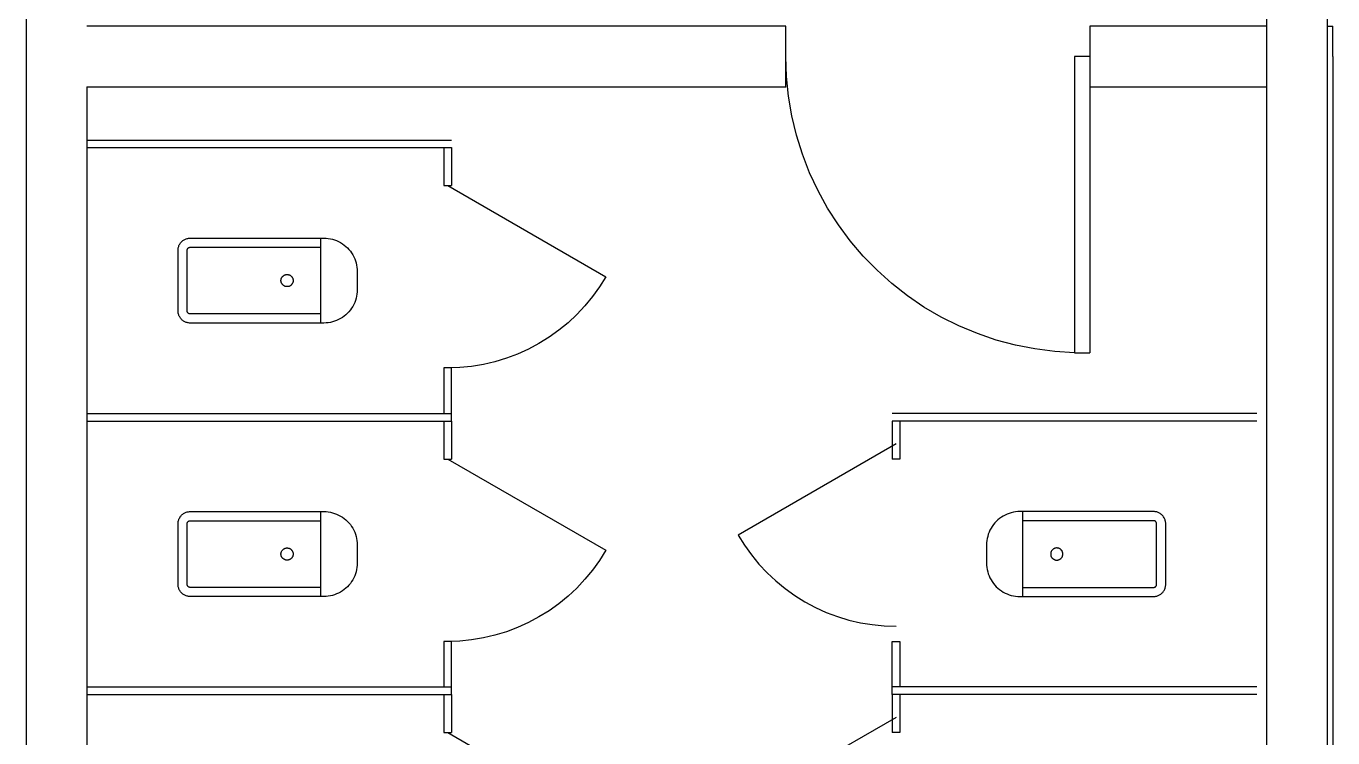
# Model space of a CAD drawing. Extents: x -81148 to 10972, y -53931 to 52487.
# Drawn here: x -28008 to -23708, y 12071 to 14414 of the extents above; entities that cross this region are included whole.
import ezdxf

# ---------------------------------------------------------------- set-up
doc = ezdxf.new("R2010")
doc.units = 0
doc.layers.get('0').update_dxf_attribs({"linetype": 'CONTINUOUS'})

msp = doc.modelspace()

# ---------------------------------------------------------------- linework, layer by layer
for p, q in [((-23925.4, 10448.6), (-23925.4, 18613.6)), ((-23725.4, 10448.6), (-23725.4, 18613.6)), ((-28007.9, 14513.6), (-28007.9, 14313.6)), ((-25507.9, 14413.6), (-27807.9, 14413.6)), ((-25507.9, 14213.6), (-25507.9, 14413.6)), ((-23925.4, 14413.6), (-24507.9, 14413.6)), ((-24507.9, 14413.6), (-24507.9, 14213.6)), ((-23725.4, 14413.6), (-23707.9, 14413.6)), ((-23707.9, 14313.6), (-23707.9, 14413.6)), ((-28007.9, 14313.6), (-28007.9, 10431.1)), ((-25505.7, 14248.1), (-25507.9, 14313.6)), ((-24507.9, 14313.6), (-24557.9, 14313.6)), ((-24557.9, 14313.6), (-24557.9, 13338.6)), ((-24507.9, 14313.6), (-24507.9, 13338.6)), ((-23707.9, 14313.6), (-23707.9, 10448.6)), ((-25499.1, 14182.9), (-25505.7, 14248.1)), ((-27807.9, 14213.6), (-25507.9, 14213.6)), ((-27807.9, 14213.6), (-27807.9, 14038.6)), ((-24507.9, 14213.6), (-23925.4, 14213.6)), ((-25488.2, 14118.4), (-25499.1, 14182.9)), ((-25472.9, 14054.7), (-25488.2, 14118.4)), ((-27807.9, 14038.6), (-26632.9, 14038.6)), ((-27807.9, 14038.6), (-27807.9, 14013.6)), ((-26632.9, 14038.6), (-26607.9, 14038.6)), ((-25453.4, 13992.2), (-25472.9, 14054.7)), ((-27807.9, 14013.6), (-26632.9, 14013.6)), ((-27807.9, 14013.6), (-27807.9, 13138.6)), ((-26632.9, 14013.6), (-26632.9, 13888.6)), ((-26632.9, 14013.6), (-26607.9, 14013.6)), ((-26607.9, 14013.6), (-26607.9, 13888.6)), ((-25429.8, 13931.1), (-25453.4, 13992.2)), ((-25402.1, 13871.8), (-25429.8, 13931.1)), ((-26632.9, 13888.6), (-26607.9, 13888.6)), ((-26620.4, 13888.6), (-26100.8, 13588.6)), ((-25370.5, 13814.4), (-25402.1, 13871.8)), ((-25335.1, 13759.3), (-25370.5, 13814.4)), ((-25296, 13706.7), (-25335.1, 13759.3)), ((-27507.9, 13675.8), (-27507.8, 13678.5)), ((-27507.9, 13476.3), (-27507.9, 13675.8)), ((-27507.8, 13678.5), (-27507.6, 13681.1)), ((-27507.6, 13681.1), (-27507.1, 13683.6)), ((-27507.1, 13683.6), (-27506.6, 13686.2)), ((-27506.6, 13686.2), (-27505.8, 13688.7)), ((-27505.8, 13688.7), (-27504.9, 13691.1)), ((-27504.9, 13691.1), (-27503.8, 13693.5)), ((-27503.8, 13693.5), (-27502.6, 13695.8)), ((-27502.6, 13695.8), (-27501.2, 13698.1)), ((-27501.2, 13698.1), (-27499.6, 13700.2)), ((-27499.6, 13700.2), (-27498, 13702.2)), ((-27498, 13702.2), (-27496.2, 13704.1)), ((-27496.2, 13704.1), (-27494.3, 13705.9)), ((-27494.3, 13705.9), (-27492.3, 13707.6)), ((-27492.3, 13707.6), (-27490.1, 13709.1)), ((-27490.1, 13709.1), (-27487.9, 13710.5)), ((-27487.9, 13710.5), (-27485.6, 13711.7)), ((-27485.6, 13711.7), (-27483.2, 13712.8)), ((-27483.2, 13712.8), (-27480.8, 13713.7)), ((-27480.8, 13713.7), (-27478.3, 13714.5)), ((-27478.3, 13714.5), (-27475.7, 13715.1)), ((-27477.9, 13676.5), (-27477.8, 13677.1)), ((-27477.9, 13675.8), (-27477.9, 13676.5)), ((-27477.9, 13476.3), (-27477.9, 13675.8)), ((-27477.8, 13677.1), (-27477.7, 13677.8)), ((-27477.7, 13677.8), (-27477.6, 13678.4)), ((-27477.6, 13678.4), (-27477.4, 13679.1)), ((-27477.4, 13679.1), (-27477.2, 13679.7)), ((-27477.2, 13679.7), (-27476.9, 13680.3)), ((-27476.9, 13680.3), (-27476.6, 13680.8)), ((-27476.6, 13680.8), (-27476.2, 13681.4)), ((-27476.2, 13681.4), (-27475.8, 13681.9)), ((-27475.8, 13681.9), (-27475.4, 13682.4)), ((-27475.7, 13715.1), (-27473.1, 13715.5)), ((-27475.4, 13682.4), (-27475, 13682.9)), ((-27475, 13682.9), (-27474.5, 13683.4)), ((-27474.5, 13683.4), (-27474, 13683.8)), ((-27474, 13683.8), (-27473.5, 13684.2)), ((-27473.5, 13684.2), (-27472.9, 13684.5)), ((-27473.1, 13715.5), (-27470.5, 13715.8)), ((-27472.9, 13684.5), (-27472.3, 13684.8)), ((-27472.3, 13684.8), (-27471.7, 13685.1)), ((-27471.7, 13685.1), (-27471.1, 13685.3)), ((-27471.1, 13685.3), (-27470.5, 13685.5)), ((-27470.5, 13715.8), (-27467.9, 13715.8)), ((-27470.5, 13685.5), (-27469.9, 13685.6)), ((-27469.9, 13685.6), (-27469.2, 13685.8)), ((-27469.2, 13685.8), (-27468.6, 13685.8)), ((-27468.6, 13685.8), (-27467.9, 13685.8)), ((-27467.9, 13715.8), (-27038.3, 13715.8)), ((-27467.9, 13685.8), (-27038.3, 13685.8)), ((-27038.3, 13715.8), (-27028.3, 13715.8)), ((-27038.3, 13685.8), (-27038.3, 13715.8)), ((-27038.3, 13466.3), (-27038.3, 13685.8)), ((-27028.3, 13715.8), (-27021.1, 13715.6)), ((-27021.1, 13715.6), (-27013.9, 13714.9)), ((-27013.9, 13714.9), (-27006.8, 13713.7)), ((-27006.8, 13713.7), (-26999.8, 13712.1)), ((-26999.8, 13712.1), (-26992.9, 13710)), ((-26992.9, 13710), (-26986.2, 13707.5)), ((-26986.2, 13707.5), (-26979.6, 13704.5)), ((-26979.6, 13704.5), (-26973.3, 13701.1)), ((-26973.3, 13701.1), (-26967.1, 13697.3)), ((-26967.1, 13697.3), (-26961.3, 13693.1)), ((-26961.3, 13693.1), (-26955.7, 13688.5)), ((-26955.7, 13688.5), (-26950.5, 13683.6)), ((-26950.5, 13683.6), (-26945.6, 13678.4)), ((-26945.6, 13678.4), (-26941, 13672.8)), ((-25253.6, 13656.9), (-25296, 13706.7)), ((-26941, 13672.8), (-26936.8, 13667)), ((-26936.8, 13667), (-26933, 13660.8)), ((-26933, 13660.8), (-26929.6, 13654.5)), ((-26929.6, 13654.5), (-26926.6, 13647.9)), ((-26926.6, 13647.9), (-26924.1, 13641.2)), ((-26924.1, 13641.2), (-26922, 13634.3)), ((-26922, 13634.3), (-26920.4, 13627.3)), ((-25207.9, 13610), (-25253.6, 13656.9)), ((-27165.9, 13587.2), (-27165.2, 13588.2)), ((-27165.2, 13588.2), (-27164.3, 13589.2)), ((-27164.3, 13589.2), (-27163.4, 13590.2)), ((-27163.4, 13590.2), (-27162.5, 13591.1)), ((-27162.5, 13591.1), (-27161.5, 13591.9)), ((-27161.5, 13591.9), (-27160.4, 13592.7)), ((-27160.4, 13592.7), (-27159.3, 13593.4)), ((-27159.3, 13593.4), (-27158.1, 13594)), ((-27158.1, 13594), (-27157, 13594.5)), ((-27157, 13594.5), (-27155.7, 13595)), ((-27155.7, 13595), (-27154.5, 13595.4)), ((-27154.5, 13595.4), (-27153.2, 13595.7)), ((-27153.2, 13595.7), (-27151.9, 13595.9)), ((-27151.9, 13595.9), (-27150.6, 13596)), ((-27150.6, 13596), (-27149.3, 13596.1)), ((-27149.3, 13596.1), (-27148, 13596)), ((-27148, 13596), (-27146.7, 13595.9)), ((-27146.7, 13595.9), (-27145.4, 13595.7)), ((-27145.4, 13595.7), (-27144.1, 13595.4)), ((-27144.1, 13595.4), (-27142.9, 13595)), ((-27142.9, 13595), (-27141.6, 13594.5)), ((-27141.6, 13594.5), (-27140.5, 13594)), ((-27140.5, 13594), (-27139.3, 13593.4)), ((-27139.3, 13593.4), (-27138.2, 13592.7)), ((-27138.2, 13592.7), (-27137.1, 13591.9)), ((-27137.1, 13591.9), (-27136.1, 13591.1)), ((-27136.1, 13591.1), (-27135.2, 13590.2)), ((-27135.2, 13590.2), (-27134.3, 13589.2)), ((-27134.3, 13589.2), (-27133.4, 13588.2)), ((-27133.4, 13588.2), (-27132.7, 13587.2)), ((-26920.4, 13627.3), (-26919.2, 13620.2)), ((-26919.2, 13620.2), (-26918.5, 13613)), ((-26918.5, 13613), (-26918.3, 13605.8)), ((-26918.3, 13605.8), (-26918.3, 13546.3)), ((-26100.8, 13588.6), (-26121.5, 13555.2)), ((-25159.1, 13566.2), (-25207.9, 13610)), ((-27169.3, 13577.4), (-27169.1, 13578.7)), ((-27169.3, 13576.1), (-27169.3, 13577.4)), ((-27169.3, 13574.7), (-27169.3, 13576.1)), ((-27169.1, 13573.4), (-27169.3, 13574.7)), ((-27169.1, 13578.7), (-27168.9, 13580)), ((-27168.9, 13572.2), (-27169.1, 13573.4)), ((-27168.9, 13580), (-27168.6, 13581.2)), ((-27168.6, 13570.9), (-27168.9, 13572.2)), ((-27168.6, 13581.2), (-27168.2, 13582.5)), ((-27168.2, 13569.6), (-27168.6, 13570.9)), ((-27168.2, 13582.5), (-27167.8, 13583.7)), ((-27167.8, 13568.4), (-27168.2, 13569.6)), ((-27167.8, 13583.7), (-27167.2, 13584.9)), ((-27167.2, 13567.2), (-27167.8, 13568.4)), ((-27167.2, 13584.9), (-27166.6, 13586.1)), ((-27166.6, 13566.1), (-27167.2, 13567.2)), ((-27166.6, 13586.1), (-27165.9, 13587.2)), ((-27165.9, 13564.9), (-27166.6, 13566.1)), ((-27165.2, 13563.9), (-27165.9, 13564.9)), ((-27164.3, 13562.9), (-27165.2, 13563.9)), ((-27163.4, 13561.9), (-27164.3, 13562.9)), ((-27162.5, 13561), (-27163.4, 13561.9)), ((-27161.5, 13560.2), (-27162.5, 13561)), ((-27160.4, 13559.4), (-27161.5, 13560.2)), ((-27159.3, 13558.7), (-27160.4, 13559.4)), ((-27158.1, 13558.1), (-27159.3, 13558.7)), ((-27157, 13557.6), (-27158.1, 13558.1)), ((-27155.7, 13557.1), (-27157, 13557.6)), ((-27154.5, 13556.7), (-27155.7, 13557.1)), ((-27153.2, 13556.4), (-27154.5, 13556.7)), ((-27151.9, 13556.2), (-27153.2, 13556.4)), ((-27150.6, 13556.1), (-27151.9, 13556.2)), ((-27149.3, 13556.1), (-27150.6, 13556.1)), ((-27148, 13556.1), (-27149.3, 13556.1)), ((-27146.7, 13556.2), (-27148, 13556.1)), ((-27145.4, 13556.4), (-27146.7, 13556.2)), ((-27144.1, 13556.7), (-27145.4, 13556.4)), ((-27142.9, 13557.1), (-27144.1, 13556.7)), ((-27141.6, 13557.6), (-27142.9, 13557.1)), ((-27140.5, 13558.1), (-27141.6, 13557.6)), ((-27139.3, 13558.7), (-27140.5, 13558.1)), ((-27138.2, 13559.4), (-27139.3, 13558.7)), ((-27137.1, 13560.2), (-27138.2, 13559.4)), ((-27136.1, 13561), (-27137.1, 13560.2)), ((-27135.2, 13561.9), (-27136.1, 13561)), ((-27134.3, 13562.9), (-27135.2, 13561.9)), ((-27133.4, 13563.9), (-27134.3, 13562.9)), ((-27132.7, 13564.9), (-27133.4, 13563.9)), ((-27132.7, 13587.2), (-27132, 13586.1)), ((-27132, 13566.1), (-27132.7, 13564.9)), ((-27132, 13586.1), (-27131.4, 13584.9)), ((-27131.4, 13567.2), (-27132, 13566.1)), ((-27131.4, 13584.9), (-27130.8, 13583.7)), ((-27130.8, 13568.4), (-27131.4, 13567.2)), ((-27130.8, 13583.7), (-27130.4, 13582.5)), ((-27130.4, 13569.6), (-27130.8, 13568.4)), ((-27130.4, 13582.5), (-27130, 13581.2)), ((-27130, 13570.9), (-27130.4, 13569.6)), ((-27130, 13581.2), (-27129.7, 13580)), ((-27129.7, 13572.2), (-27130, 13570.9)), ((-27129.7, 13580), (-27129.5, 13578.7)), ((-27129.5, 13573.4), (-27129.7, 13572.2)), ((-27129.5, 13578.7), (-27129.3, 13577.4)), ((-27129.3, 13574.7), (-27129.5, 13573.4)), ((-27129.3, 13577.4), (-27129.3, 13576.1)), ((-27129.3, 13576.1), (-27129.3, 13574.7)), ((-26918.3, 13546.3), (-26918.5, 13539.1)), ((-26121.5, 13555.2), (-26144.4, 13523.3)), ((-25107.5, 13525.9), (-25159.1, 13566.2)), ((-26926.6, 13504.2), (-26929.6, 13497.6)), ((-26924.1, 13510.9), (-26926.6, 13504.2)), ((-26922, 13517.8), (-26924.1, 13510.9)), ((-26920.4, 13524.8), (-26922, 13517.8)), ((-26919.2, 13531.9), (-26920.4, 13524.8)), ((-26918.5, 13539.1), (-26919.2, 13531.9)), ((-26144.4, 13523.3), (-26169.3, 13492.9)), ((-25053.4, 13489.1), (-25107.5, 13525.9)), ((-27507.8, 13473.7), (-27507.9, 13476.3)), ((-27507.6, 13471.1), (-27507.8, 13473.7)), ((-27507.1, 13468.5), (-27507.6, 13471.1)), ((-27506.6, 13465.9), (-27507.1, 13468.5)), ((-27505.8, 13463.4), (-27506.6, 13465.9)), ((-27504.9, 13461), (-27505.8, 13463.4)), ((-27503.8, 13458.6), (-27504.9, 13461)), ((-27477.9, 13475.6), (-27477.9, 13476.3)), ((-27477.8, 13475), (-27477.9, 13475.6)), ((-27477.7, 13474.3), (-27477.8, 13475)), ((-27477.6, 13473.7), (-27477.7, 13474.3)), ((-27477.4, 13473.1), (-27477.6, 13473.7)), ((-27477.2, 13472.4), (-27477.4, 13473.1)), ((-27476.9, 13471.9), (-27477.2, 13472.4)), ((-27476.6, 13471.3), (-27476.9, 13471.9)), ((-27476.2, 13470.7), (-27476.6, 13471.3)), ((-27475.8, 13470.2), (-27476.2, 13470.7)), ((-27475.4, 13469.7), (-27475.8, 13470.2)), ((-27475, 13469.2), (-27475.4, 13469.7)), ((-27474.5, 13468.8), (-27475, 13469.2)), ((-27474, 13468.3), (-27474.5, 13468.8)), ((-27473.5, 13468), (-27474, 13468.3)), ((-27472.9, 13467.6), (-27473.5, 13468)), ((-27472.3, 13467.3), (-27472.9, 13467.6)), ((-27471.7, 13467), (-27472.3, 13467.3)), ((-27471.1, 13466.8), (-27471.7, 13467)), ((-27470.5, 13466.6), (-27471.1, 13466.8)), ((-27469.9, 13466.5), (-27470.5, 13466.6)), ((-27469.2, 13466.4), (-27469.9, 13466.5)), ((-27468.6, 13466.3), (-27469.2, 13466.4)), ((-27467.9, 13466.3), (-27468.6, 13466.3)), ((-27038.3, 13466.3), (-27467.9, 13466.3)), ((-27038.3, 13436.3), (-27038.3, 13466.3)), ((-26961.3, 13459), (-26967.1, 13454.8)), ((-26955.7, 13463.6), (-26961.3, 13459)), ((-26950.5, 13468.5), (-26955.7, 13463.6)), ((-26945.6, 13473.7), (-26950.5, 13468.5)), ((-26941, 13479.3), (-26945.6, 13473.7)), ((-26936.8, 13485.2), (-26941, 13479.3)), ((-26933, 13491.3), (-26936.8, 13485.2)), ((-26929.6, 13497.6), (-26933, 13491.3)), ((-26196.1, 13464.3), (-26224.8, 13437.5)), ((-26169.3, 13492.9), (-26196.1, 13464.3)), ((-24996.8, 13456), (-25053.4, 13489.1)), ((-27502.6, 13456.3), (-27503.8, 13458.6)), ((-27501.2, 13454.1), (-27502.6, 13456.3)), ((-27499.6, 13451.9), (-27501.2, 13454.1)), ((-27498, 13449.9), (-27499.6, 13451.9)), ((-27496.2, 13448), (-27498, 13449.9)), ((-27494.3, 13446.2), (-27496.2, 13448)), ((-27492.3, 13444.5), (-27494.3, 13446.2)), ((-27490.1, 13443), (-27492.3, 13444.5)), ((-27487.9, 13441.6), (-27490.1, 13443)), ((-27485.6, 13440.4), (-27487.9, 13441.6)), ((-27483.2, 13439.3), (-27485.6, 13440.4)), ((-27480.8, 13438.4), (-27483.2, 13439.3)), ((-27478.3, 13437.6), (-27480.8, 13438.4)), ((-27475.7, 13437), (-27478.3, 13437.6)), ((-27473.1, 13436.6), (-27475.7, 13437)), ((-27470.5, 13436.4), (-27473.1, 13436.6)), ((-27467.9, 13436.3), (-27470.5, 13436.4)), ((-27038.3, 13436.3), (-27467.9, 13436.3)), ((-27028.3, 13436.3), (-27038.3, 13436.3)), ((-27021.1, 13436.5), (-27028.3, 13436.3)), ((-27013.9, 13437.2), (-27021.1, 13436.5)), ((-27006.8, 13438.4), (-27013.9, 13437.2)), ((-26999.8, 13440), (-27006.8, 13438.4)), ((-26992.9, 13442.1), (-26999.8, 13440)), ((-26986.2, 13444.6), (-26992.9, 13442.1)), ((-26979.6, 13447.6), (-26986.2, 13444.6)), ((-26973.3, 13451), (-26979.6, 13447.6)), ((-26967.1, 13454.8), (-26973.3, 13451)), ((-26224.8, 13437.5), (-26255.2, 13412.5)), ((-24938.2, 13426.8), (-24996.8, 13456)), ((-24877.8, 13401.6), (-24938.2, 13426.8)), ((-26287.1, 13389.7), (-26320.4, 13368.9)), ((-26255.2, 13412.5), (-26287.1, 13389.7)), ((-24815.8, 13380.5), (-24877.8, 13401.6)), ((-24752.5, 13363.6), (-24815.8, 13380.5)), ((-26390.8, 13334.2), (-26427.5, 13320.4)), ((-26355, 13350.4), (-26390.8, 13334.2)), ((-26320.4, 13368.9), (-26355, 13350.4)), ((-24688.3, 13351), (-24752.5, 13363.6)), ((-24623.3, 13342.8), (-24688.3, 13351)), ((-24557.9, 13338.6), (-24623.3, 13342.8)), ((-24557.9, 13338.6), (-24507.9, 13338.6)), ((-26632.9, 13288.6), (-26632.9, 13138.6)), ((-26607.9, 13288.6), (-26632.9, 13288.6)), ((-26581.2, 13289.8), (-26620.4, 13288.6)), ((-26607.9, 13138.6), (-26607.9, 13288.6)), ((-26542.1, 13293.7), (-26581.2, 13289.8)), ((-26503.4, 13300.1), (-26542.1, 13293.7)), ((-26465.1, 13309), (-26503.4, 13300.1)), ((-26427.5, 13320.4), (-26465.1, 13309)), ((-27807.9, 13138.6), (-26632.9, 13138.6)), ((-27807.9, 13138.6), (-27807.9, 13113.6)), ((-26632.9, 13138.6), (-26607.9, 13138.6)), ((-26607.9, 13113.6), (-26607.9, 13138.6)), ((-25132.9, 13138.6), (-25157.9, 13138.6)), ((-23957.9, 13138.6), (-25132.9, 13138.6)), ((-27807.9, 13113.6), (-26632.9, 13113.6)), ((-27807.9, 13113.6), (-27807.9, 12238.6)), ((-26632.9, 13113.6), (-26632.9, 12988.6)), ((-26632.9, 13113.6), (-26607.9, 13113.6)), ((-26607.9, 13113.6), (-26607.9, 12988.6)), ((-25157.9, 13113.6), (-25157.9, 12988.6)), ((-25132.9, 13113.6), (-25157.9, 13113.6)), ((-23957.9, 13113.6), (-25132.9, 13113.6)), ((-25132.9, 13113.6), (-25132.9, 12988.6)), ((-25145.4, 13038.6), (-25665, 12738.6)), ((-26632.9, 12988.6), (-26607.9, 12988.6)), ((-26620.4, 12988.6), (-26100.8, 12688.6)), ((-25132.9, 12988.6), (-25157.9, 12988.6)), ((-27480.8, 12813.7), (-27478.3, 12814.5)), ((-27478.3, 12814.5), (-27475.7, 12815.1)), ((-27475.7, 12815.1), (-27473.1, 12815.5)), ((-27473.1, 12815.5), (-27470.5, 12815.8)), ((-27470.5, 12815.8), (-27467.9, 12815.8)), ((-27467.9, 12815.8), (-27038.3, 12815.8)), ((-27038.3, 12815.8), (-27028.3, 12815.8)), ((-27038.3, 12785.8), (-27038.3, 12815.8)), ((-27028.3, 12815.8), (-27021.1, 12815.6)), ((-27021.1, 12815.6), (-27013.9, 12814.9)), ((-27013.9, 12814.9), (-27006.8, 12813.7)), ((-24751.9, 12814.9), (-24759, 12813.7)), ((-24744.8, 12815.6), (-24751.9, 12814.9)), ((-24737.6, 12815.8), (-24744.8, 12815.6)), ((-24727.6, 12815.8), (-24737.6, 12815.8)), ((-24297.9, 12815.8), (-24727.6, 12815.8)), ((-24727.6, 12785.8), (-24727.6, 12815.8)), ((-24295.3, 12815.8), (-24297.9, 12815.8)), ((-24292.7, 12815.5), (-24295.3, 12815.8)), ((-24290.1, 12815.1), (-24292.7, 12815.5)), ((-24287.6, 12814.5), (-24290.1, 12815.1)), ((-24285.1, 12813.7), (-24287.6, 12814.5)), ((-27507.9, 12775.8), (-27507.8, 12778.5)), ((-27507.9, 12576.3), (-27507.9, 12775.8)), ((-27507.8, 12778.5), (-27507.6, 12781.1)), ((-27507.6, 12781.1), (-27507.1, 12783.6)), ((-27507.1, 12783.6), (-27506.6, 12786.2)), ((-27506.6, 12786.2), (-27505.8, 12788.7)), ((-27505.8, 12788.7), (-27504.9, 12791.1)), ((-27504.9, 12791.1), (-27503.8, 12793.5)), ((-27503.8, 12793.5), (-27502.6, 12795.8)), ((-27502.6, 12795.8), (-27501.2, 12798.1)), ((-27501.2, 12798.1), (-27499.6, 12800.2)), ((-27499.6, 12800.2), (-27498, 12802.2)), ((-27498, 12802.2), (-27496.2, 12804.1)), ((-27496.2, 12804.1), (-27494.3, 12805.9)), ((-27494.3, 12805.9), (-27492.3, 12807.6)), ((-27492.3, 12807.6), (-27490.1, 12809.1)), ((-27490.1, 12809.1), (-27487.9, 12810.5)), ((-27487.9, 12810.5), (-27485.6, 12811.7)), ((-27485.6, 12811.7), (-27483.2, 12812.8)), ((-27483.2, 12812.8), (-27480.8, 12813.7)), ((-27477.9, 12776.5), (-27477.8, 12777.1)), ((-27477.9, 12775.8), (-27477.9, 12776.5)), ((-27477.9, 12576.3), (-27477.9, 12775.8)), ((-27477.8, 12777.1), (-27477.7, 12777.8)), ((-27477.7, 12777.8), (-27477.6, 12778.4)), ((-27477.6, 12778.4), (-27477.4, 12779.1)), ((-27477.4, 12779.1), (-27477.2, 12779.7)), ((-27477.2, 12779.7), (-27476.9, 12780.3)), ((-27476.9, 12780.3), (-27476.6, 12780.8)), ((-27476.6, 12780.8), (-27476.2, 12781.4)), ((-27476.2, 12781.4), (-27475.8, 12781.9)), ((-27475.8, 12781.9), (-27475.4, 12782.4)), ((-27475.4, 12782.4), (-27475, 12782.9)), ((-27475, 12782.9), (-27474.5, 12783.4)), ((-27474.5, 12783.4), (-27474, 12783.8)), ((-27474, 12783.8), (-27473.5, 12784.2)), ((-27473.5, 12784.2), (-27472.9, 12784.5)), ((-27472.9, 12784.5), (-27472.3, 12784.8)), ((-27472.3, 12784.8), (-27471.7, 12785.1)), ((-27471.7, 12785.1), (-27471.1, 12785.3)), ((-27471.1, 12785.3), (-27470.5, 12785.5)), ((-27470.5, 12785.5), (-27469.9, 12785.6)), ((-27469.9, 12785.6), (-27469.2, 12785.8)), ((-27469.2, 12785.8), (-27468.6, 12785.8)), ((-27468.6, 12785.8), (-27467.9, 12785.8)), ((-27467.9, 12785.8), (-27038.3, 12785.8)), ((-27038.3, 12566.3), (-27038.3, 12785.8)), ((-27006.8, 12813.7), (-26999.8, 12812.1)), ((-26999.8, 12812.1), (-26992.9, 12810)), ((-26992.9, 12810), (-26986.2, 12807.5)), ((-26986.2, 12807.5), (-26979.6, 12804.5)), ((-26979.6, 12804.5), (-26973.3, 12801.1)), ((-26973.3, 12801.1), (-26967.1, 12797.3)), ((-26967.1, 12797.3), (-26961.3, 12793.1)), ((-26961.3, 12793.1), (-26955.7, 12788.5)), ((-26955.7, 12788.5), (-26950.5, 12783.6)), ((-26950.5, 12783.6), (-26945.6, 12778.4)), ((-26945.6, 12778.4), (-26941, 12772.8)), ((-26941, 12772.8), (-26936.8, 12767)), ((-24824.8, 12772.8), (-24829, 12767)), ((-24820.3, 12778.4), (-24824.8, 12772.8)), ((-24815.4, 12783.6), (-24820.3, 12778.4)), ((-24810.1, 12788.5), (-24815.4, 12783.6)), ((-24804.5, 12793.1), (-24810.1, 12788.5)), ((-24798.7, 12797.3), (-24804.5, 12793.1)), ((-24792.6, 12801.1), (-24798.7, 12797.3)), ((-24786.2, 12804.5), (-24792.6, 12801.1)), ((-24779.7, 12807.5), (-24786.2, 12804.5)), ((-24772.9, 12810), (-24779.7, 12807.5)), ((-24766, 12812.1), (-24772.9, 12810)), ((-24759, 12813.7), (-24766, 12812.1)), ((-24297.9, 12785.8), (-24727.6, 12785.8)), ((-24727.6, 12566.3), (-24727.6, 12785.8)), ((-24297.3, 12785.8), (-24297.9, 12785.8)), ((-24296.6, 12785.8), (-24297.3, 12785.8)), ((-24296, 12785.6), (-24296.6, 12785.8)), ((-24295.3, 12785.5), (-24296, 12785.6)), ((-24294.7, 12785.3), (-24295.3, 12785.5)), ((-24294.1, 12785.1), (-24294.7, 12785.3)), ((-24293.5, 12784.8), (-24294.1, 12785.1)), ((-24292.9, 12784.5), (-24293.5, 12784.8)), ((-24292.4, 12784.2), (-24292.9, 12784.5)), ((-24291.8, 12783.8), (-24292.4, 12784.2)), ((-24291.3, 12783.4), (-24291.8, 12783.8)), ((-24290.8, 12782.9), (-24291.3, 12783.4)), ((-24290.4, 12782.4), (-24290.8, 12782.9)), ((-24290, 12781.9), (-24290.4, 12782.4)), ((-24289.6, 12781.4), (-24290, 12781.9)), ((-24289.3, 12780.8), (-24289.6, 12781.4)), ((-24288.9, 12780.3), (-24289.3, 12780.8)), ((-24288.7, 12779.7), (-24288.9, 12780.3)), ((-24288.4, 12779.1), (-24288.7, 12779.7)), ((-24288.3, 12778.4), (-24288.4, 12779.1)), ((-24288.1, 12777.8), (-24288.3, 12778.4)), ((-24288, 12777.1), (-24288.1, 12777.8)), ((-24287.9, 12776.5), (-24288, 12777.1)), ((-24287.9, 12775.8), (-24287.9, 12776.5)), ((-24287.9, 12576.3), (-24287.9, 12775.8)), ((-24282.6, 12812.8), (-24285.1, 12813.7)), ((-24280.2, 12811.7), (-24282.6, 12812.8)), ((-24277.9, 12810.5), (-24280.2, 12811.7)), ((-24275.7, 12809.1), (-24277.9, 12810.5)), ((-24273.6, 12807.6), (-24275.7, 12809.1)), ((-24271.5, 12805.9), (-24273.6, 12807.6)), ((-24269.6, 12804.1), (-24271.5, 12805.9)), ((-24267.8, 12802.2), (-24269.6, 12804.1)), ((-24266.2, 12800.2), (-24267.8, 12802.2)), ((-24264.7, 12798.1), (-24266.2, 12800.2)), ((-24263.3, 12795.8), (-24264.7, 12798.1)), ((-24262, 12793.5), (-24263.3, 12795.8)), ((-24261, 12791.1), (-24262, 12793.5)), ((-24260, 12788.7), (-24261, 12791.1)), ((-24259.3, 12786.2), (-24260, 12788.7)), ((-24258.7, 12783.6), (-24259.3, 12786.2)), ((-24258.3, 12781.1), (-24258.7, 12783.6)), ((-24258, 12778.5), (-24258.3, 12781.1)), ((-24257.9, 12775.8), (-24258, 12778.5)), ((-24257.9, 12576.3), (-24257.9, 12775.8)), ((-26936.8, 12767), (-26933, 12760.8)), ((-26933, 12760.8), (-26929.6, 12754.5)), ((-26929.6, 12754.5), (-26926.6, 12747.9)), ((-26926.6, 12747.9), (-26924.1, 12741.2)), ((-26924.1, 12741.2), (-26922, 12734.3)), ((-26922, 12734.3), (-26920.4, 12727.3)), ((-25665, 12738.6), (-25644.3, 12705.2)), ((-24843.8, 12734.3), (-24845.5, 12727.3)), ((-24841.7, 12741.2), (-24843.8, 12734.3)), ((-24839.2, 12747.9), (-24841.7, 12741.2)), ((-24836.2, 12754.5), (-24839.2, 12747.9)), ((-24832.8, 12760.8), (-24836.2, 12754.5)), ((-24829, 12767), (-24832.8, 12760.8)), ((-27167.2, 12684.9), (-27166.6, 12686.1)), ((-27166.6, 12686.1), (-27165.9, 12687.2)), ((-27165.9, 12687.2), (-27165.2, 12688.2)), ((-27165.2, 12688.2), (-27164.3, 12689.2)), ((-27164.3, 12689.2), (-27163.4, 12690.2)), ((-27163.4, 12690.2), (-27162.5, 12691.1)), ((-27162.5, 12691.1), (-27161.5, 12691.9)), ((-27161.5, 12691.9), (-27160.4, 12692.7)), ((-27160.4, 12692.7), (-27159.3, 12693.4)), ((-27159.3, 12693.4), (-27158.1, 12694)), ((-27158.1, 12694), (-27157, 12694.5)), ((-27157, 12694.5), (-27155.7, 12695)), ((-27155.7, 12695), (-27154.5, 12695.4)), ((-27154.5, 12695.4), (-27153.2, 12695.7)), ((-27153.2, 12695.7), (-27151.9, 12695.9)), ((-27151.9, 12695.9), (-27150.6, 12696)), ((-27150.6, 12696), (-27149.3, 12696.1)), ((-27149.3, 12696.1), (-27148, 12696)), ((-27148, 12696), (-27146.7, 12695.9)), ((-27146.7, 12695.9), (-27145.4, 12695.7)), ((-27145.4, 12695.7), (-27144.1, 12695.4)), ((-27144.1, 12695.4), (-27142.9, 12695)), ((-27142.9, 12695), (-27141.6, 12694.5)), ((-27141.6, 12694.5), (-27140.5, 12694)), ((-27140.5, 12694), (-27139.3, 12693.4)), ((-27139.3, 12693.4), (-27138.2, 12692.7)), ((-27138.2, 12692.7), (-27137.1, 12691.9)), ((-27137.1, 12691.9), (-27136.1, 12691.1)), ((-27136.1, 12691.1), (-27135.2, 12690.2)), ((-27135.2, 12690.2), (-27134.3, 12689.2)), ((-27134.3, 12689.2), (-27133.4, 12688.2)), ((-27133.4, 12688.2), (-27132.7, 12687.2)), ((-27132.7, 12687.2), (-27132, 12686.1)), ((-27132, 12686.1), (-27131.4, 12684.9)), ((-26920.4, 12727.3), (-26919.2, 12720.2)), ((-26919.2, 12720.2), (-26918.5, 12713)), ((-26918.5, 12713), (-26918.3, 12705.8)), ((-26918.3, 12705.8), (-26918.3, 12646.3)), ((-26100.8, 12688.6), (-26121.5, 12655.2)), ((-25644.3, 12705.2), (-25621.4, 12673.3)), ((-24847.3, 12713), (-24847.6, 12705.8)), ((-24847.6, 12705.8), (-24847.6, 12646.3)), ((-24846.6, 12720.2), (-24847.3, 12713)), ((-24845.5, 12727.3), (-24846.6, 12720.2)), ((-24633.8, 12686.1), (-24634.5, 12684.9)), ((-24633.2, 12687.2), (-24633.8, 12686.1)), ((-24632.4, 12688.2), (-24633.2, 12687.2)), ((-24631.6, 12689.2), (-24632.4, 12688.2)), ((-24630.7, 12690.2), (-24631.6, 12689.2)), ((-24629.7, 12691.1), (-24630.7, 12690.2)), ((-24628.7, 12691.9), (-24629.7, 12691.1)), ((-24627.6, 12692.7), (-24628.7, 12691.9)), ((-24626.5, 12693.4), (-24627.6, 12692.7)), ((-24625.4, 12694), (-24626.5, 12693.4)), ((-24624.2, 12694.5), (-24625.4, 12694)), ((-24623, 12695), (-24624.2, 12694.5)), ((-24621.7, 12695.4), (-24623, 12695)), ((-24620.4, 12695.7), (-24621.7, 12695.4)), ((-24619.1, 12695.9), (-24620.4, 12695.7)), ((-24617.8, 12696), (-24619.1, 12695.9)), ((-24616.5, 12696.1), (-24617.8, 12696)), ((-24615.2, 12696), (-24616.5, 12696.1)), ((-24613.9, 12695.9), (-24615.2, 12696)), ((-24612.6, 12695.7), (-24613.9, 12695.9)), ((-24611.4, 12695.4), (-24612.6, 12695.7)), ((-24610.1, 12695), (-24611.4, 12695.4)), ((-24608.9, 12694.5), (-24610.1, 12695)), ((-24607.7, 12694), (-24608.9, 12694.5)), ((-24606.5, 12693.4), (-24607.7, 12694)), ((-24605.4, 12692.7), (-24606.5, 12693.4)), ((-24604.4, 12691.9), (-24605.4, 12692.7)), ((-24603.3, 12691.1), (-24604.4, 12691.9)), ((-24602.4, 12690.2), (-24603.3, 12691.1)), ((-24601.5, 12689.2), (-24602.4, 12690.2)), ((-24600.7, 12688.2), (-24601.5, 12689.2)), ((-24599.9, 12687.2), (-24600.7, 12688.2)), ((-24599.2, 12686.1), (-24599.9, 12687.2)), ((-24598.6, 12684.9), (-24599.2, 12686.1)), ((-27169.3, 12677.4), (-27169.1, 12678.7)), ((-27169.3, 12676.1), (-27169.3, 12677.4)), ((-27169.3, 12674.7), (-27169.3, 12676.1)), ((-27169.1, 12673.4), (-27169.3, 12674.7)), ((-27169.1, 12678.7), (-27168.9, 12680)), ((-27168.9, 12672.2), (-27169.1, 12673.4)), ((-27168.9, 12680), (-27168.6, 12681.2)), ((-27168.6, 12670.9), (-27168.9, 12672.2)), ((-27168.6, 12681.2), (-27168.2, 12682.5)), ((-27168.2, 12669.6), (-27168.6, 12670.9)), ((-27168.2, 12682.5), (-27167.8, 12683.7)), ((-27167.8, 12668.4), (-27168.2, 12669.6)), ((-27167.8, 12683.7), (-27167.2, 12684.9)), ((-27167.2, 12667.2), (-27167.8, 12668.4)), ((-27166.6, 12666.1), (-27167.2, 12667.2)), ((-27165.9, 12664.9), (-27166.6, 12666.1)), ((-27165.2, 12663.9), (-27165.9, 12664.9)), ((-27164.3, 12662.9), (-27165.2, 12663.9)), ((-27163.4, 12661.9), (-27164.3, 12662.9)), ((-27162.5, 12661), (-27163.4, 12661.9)), ((-27161.5, 12660.2), (-27162.5, 12661)), ((-27160.4, 12659.4), (-27161.5, 12660.2)), ((-27159.3, 12658.7), (-27160.4, 12659.4)), ((-27158.1, 12658.1), (-27159.3, 12658.7)), ((-27157, 12657.6), (-27158.1, 12658.1)), ((-27155.7, 12657.1), (-27157, 12657.6)), ((-27154.5, 12656.7), (-27155.7, 12657.1)), ((-27153.2, 12656.4), (-27154.5, 12656.7)), ((-27151.9, 12656.2), (-27153.2, 12656.4)), ((-27150.6, 12656.1), (-27151.9, 12656.2)), ((-27149.3, 12656.1), (-27150.6, 12656.1)), ((-27148, 12656.1), (-27149.3, 12656.1)), ((-27146.7, 12656.2), (-27148, 12656.1)), ((-27145.4, 12656.4), (-27146.7, 12656.2)), ((-27144.1, 12656.7), (-27145.4, 12656.4)), ((-27142.9, 12657.1), (-27144.1, 12656.7)), ((-27141.6, 12657.6), (-27142.9, 12657.1)), ((-27140.5, 12658.1), (-27141.6, 12657.6)), ((-27139.3, 12658.7), (-27140.5, 12658.1)), ((-27138.2, 12659.4), (-27139.3, 12658.7)), ((-27137.1, 12660.2), (-27138.2, 12659.4)), ((-27136.1, 12661), (-27137.1, 12660.2)), ((-27135.2, 12661.9), (-27136.1, 12661)), ((-27134.3, 12662.9), (-27135.2, 12661.9)), ((-27133.4, 12663.9), (-27134.3, 12662.9)), ((-27132.7, 12664.9), (-27133.4, 12663.9)), ((-27132, 12666.1), (-27132.7, 12664.9)), ((-27131.4, 12667.2), (-27132, 12666.1)), ((-27131.4, 12684.9), (-27130.8, 12683.7)), ((-27130.8, 12668.4), (-27131.4, 12667.2)), ((-27130.8, 12683.7), (-27130.4, 12682.5)), ((-27130.4, 12669.6), (-27130.8, 12668.4)), ((-27130.4, 12682.5), (-27130, 12681.2)), ((-27130, 12670.9), (-27130.4, 12669.6)), ((-27130, 12681.2), (-27129.7, 12680)), ((-27129.7, 12672.2), (-27130, 12670.9)), ((-27129.7, 12680), (-27129.5, 12678.7)), ((-27129.5, 12673.4), (-27129.7, 12672.2)), ((-27129.5, 12678.7), (-27129.3, 12677.4)), ((-27129.3, 12674.7), (-27129.5, 12673.4)), ((-27129.3, 12677.4), (-27129.3, 12676.1)), ((-27129.3, 12676.1), (-27129.3, 12674.7)), ((-26918.3, 12646.3), (-26918.5, 12639.1)), ((-26121.5, 12655.2), (-26144.4, 12623.3)), ((-25621.4, 12673.3), (-25596.5, 12642.9)), ((-25596.5, 12642.9), (-25569.7, 12614.3)), ((-24847.6, 12646.3), (-24847.3, 12639.1)), ((-24636.4, 12678.7), (-24636.5, 12677.4)), ((-24636.5, 12677.4), (-24636.5, 12676.1)), ((-24636.5, 12676.1), (-24636.5, 12674.7)), ((-24636.5, 12674.7), (-24636.4, 12673.4)), ((-24636.1, 12680), (-24636.4, 12678.7)), ((-24636.4, 12673.4), (-24636.1, 12672.2)), ((-24635.8, 12681.2), (-24636.1, 12680)), ((-24636.1, 12672.2), (-24635.8, 12670.9)), ((-24635.5, 12682.5), (-24635.8, 12681.2)), ((-24635.8, 12670.9), (-24635.5, 12669.6)), ((-24635, 12683.7), (-24635.5, 12682.5)), ((-24635.5, 12669.6), (-24635, 12668.4)), ((-24634.5, 12684.9), (-24635, 12683.7)), ((-24635, 12668.4), (-24634.5, 12667.2)), ((-24634.5, 12667.2), (-24633.8, 12666.1)), ((-24633.8, 12666.1), (-24633.2, 12664.9)), ((-24633.2, 12664.9), (-24632.4, 12663.9)), ((-24632.4, 12663.9), (-24631.6, 12662.9)), ((-24631.6, 12662.9), (-24630.7, 12661.9)), ((-24630.7, 12661.9), (-24629.7, 12661)), ((-24629.7, 12661), (-24628.7, 12660.2)), ((-24628.7, 12660.2), (-24627.6, 12659.4)), ((-24627.6, 12659.4), (-24626.5, 12658.7)), ((-24626.5, 12658.7), (-24625.4, 12658.1)), ((-24625.4, 12658.1), (-24624.2, 12657.6)), ((-24624.2, 12657.6), (-24623, 12657.1)), ((-24623, 12657.1), (-24621.7, 12656.7)), ((-24621.7, 12656.7), (-24620.4, 12656.4)), ((-24620.4, 12656.4), (-24619.1, 12656.2)), ((-24619.1, 12656.2), (-24617.8, 12656.1)), ((-24617.8, 12656.1), (-24616.5, 12656.1)), ((-24616.5, 12656.1), (-24615.2, 12656.1)), ((-24615.2, 12656.1), (-24613.9, 12656.2)), ((-24613.9, 12656.2), (-24612.6, 12656.4)), ((-24612.6, 12656.4), (-24611.4, 12656.7)), ((-24611.4, 12656.7), (-24610.1, 12657.1)), ((-24610.1, 12657.1), (-24608.9, 12657.6)), ((-24608.9, 12657.6), (-24607.7, 12658.1)), ((-24607.7, 12658.1), (-24606.5, 12658.7)), ((-24606.5, 12658.7), (-24605.4, 12659.4)), ((-24605.4, 12659.4), (-24604.4, 12660.2)), ((-24604.4, 12660.2), (-24603.3, 12661)), ((-24603.3, 12661), (-24602.4, 12661.9)), ((-24602.4, 12661.9), (-24601.5, 12662.9)), ((-24601.5, 12662.9), (-24600.7, 12663.9)), ((-24600.7, 12663.9), (-24599.9, 12664.9)), ((-24599.9, 12664.9), (-24599.2, 12666.1)), ((-24599.2, 12666.1), (-24598.6, 12667.2)), ((-24598.1, 12683.7), (-24598.6, 12684.9)), ((-24598.6, 12667.2), (-24598.1, 12668.4)), ((-24597.6, 12682.5), (-24598.1, 12683.7)), ((-24598.1, 12668.4), (-24597.6, 12669.6)), ((-24597.2, 12681.2), (-24597.6, 12682.5)), ((-24597.6, 12669.6), (-24597.2, 12670.9)), ((-24596.9, 12680), (-24597.2, 12681.2)), ((-24597.2, 12670.9), (-24596.9, 12672.2)), ((-24596.7, 12678.7), (-24596.9, 12680)), ((-24596.9, 12672.2), (-24596.7, 12673.4)), ((-24596.6, 12677.4), (-24596.7, 12678.7)), ((-24596.7, 12673.4), (-24596.6, 12674.7)), ((-24596.5, 12676.1), (-24596.6, 12677.4)), ((-24596.6, 12674.7), (-24596.5, 12676.1)), ((-26926.6, 12604.2), (-26929.6, 12597.6)), ((-26924.1, 12610.9), (-26926.6, 12604.2)), ((-26922, 12617.8), (-26924.1, 12610.9)), ((-26920.4, 12624.8), (-26922, 12617.8)), ((-26919.2, 12631.9), (-26920.4, 12624.8)), ((-26918.5, 12639.1), (-26919.2, 12631.9)), ((-26144.4, 12623.3), (-26169.3, 12592.9)), ((-25569.7, 12614.3), (-25541, 12587.5)), ((-24847.3, 12639.1), (-24846.6, 12631.9)), ((-24846.6, 12631.9), (-24845.5, 12624.8)), ((-24845.5, 12624.8), (-24843.8, 12617.8)), ((-24843.8, 12617.8), (-24841.7, 12610.9)), ((-24841.7, 12610.9), (-24839.2, 12604.2)), ((-24839.2, 12604.2), (-24836.2, 12597.6)), ((-27507.8, 12573.7), (-27507.9, 12576.3)), ((-27507.6, 12571.1), (-27507.8, 12573.7)), ((-27507.1, 12568.5), (-27507.6, 12571.1)), ((-27506.6, 12565.9), (-27507.1, 12568.5)), ((-27505.8, 12563.4), (-27506.6, 12565.9)), ((-27504.9, 12561), (-27505.8, 12563.4)), ((-27503.8, 12558.6), (-27504.9, 12561)), ((-27502.6, 12556.3), (-27503.8, 12558.6)), ((-27501.2, 12554.1), (-27502.6, 12556.3)), ((-27477.9, 12575.6), (-27477.9, 12576.3)), ((-27477.8, 12575), (-27477.9, 12575.6)), ((-27477.7, 12574.3), (-27477.8, 12575)), ((-27477.6, 12573.7), (-27477.7, 12574.3)), ((-27477.4, 12573.1), (-27477.6, 12573.7)), ((-27477.2, 12572.4), (-27477.4, 12573.1)), ((-27476.9, 12571.9), (-27477.2, 12572.4)), ((-27476.6, 12571.3), (-27476.9, 12571.9)), ((-27476.2, 12570.7), (-27476.6, 12571.3)), ((-27475.8, 12570.2), (-27476.2, 12570.7)), ((-27475.4, 12569.7), (-27475.8, 12570.2)), ((-27475, 12569.2), (-27475.4, 12569.7)), ((-27474.5, 12568.8), (-27475, 12569.2)), ((-27474, 12568.3), (-27474.5, 12568.8)), ((-27473.5, 12568), (-27474, 12568.3)), ((-27472.9, 12567.6), (-27473.5, 12568)), ((-27472.3, 12567.3), (-27472.9, 12567.6)), ((-27471.7, 12567), (-27472.3, 12567.3)), ((-27471.1, 12566.8), (-27471.7, 12567)), ((-27470.5, 12566.6), (-27471.1, 12566.8)), ((-27469.9, 12566.5), (-27470.5, 12566.6)), ((-27469.2, 12566.4), (-27469.9, 12566.5)), ((-27468.6, 12566.3), (-27469.2, 12566.4)), ((-27467.9, 12566.3), (-27468.6, 12566.3)), ((-27038.3, 12566.3), (-27467.9, 12566.3)), ((-27038.3, 12536.3), (-27038.3, 12566.3)), ((-26961.3, 12559), (-26967.1, 12554.8)), ((-26955.7, 12563.6), (-26961.3, 12559)), ((-26950.5, 12568.5), (-26955.7, 12563.6)), ((-26945.6, 12573.7), (-26950.5, 12568.5)), ((-26941, 12579.3), (-26945.6, 12573.7)), ((-26936.8, 12585.2), (-26941, 12579.3)), ((-26933, 12591.3), (-26936.8, 12585.2)), ((-26929.6, 12597.6), (-26933, 12591.3)), ((-26196.1, 12564.3), (-26224.8, 12537.5)), ((-26169.3, 12592.9), (-26196.1, 12564.3)), ((-25541, 12587.5), (-25510.7, 12562.5)), ((-25510.7, 12562.5), (-25478.8, 12539.7)), ((-24836.2, 12597.6), (-24832.8, 12591.3)), ((-24832.8, 12591.3), (-24829, 12585.2)), ((-24829, 12585.2), (-24824.8, 12579.3)), ((-24824.8, 12579.3), (-24820.3, 12573.7)), ((-24820.3, 12573.7), (-24815.4, 12568.5)), ((-24815.4, 12568.5), (-24810.1, 12563.6)), ((-24810.1, 12563.6), (-24804.5, 12559)), ((-24804.5, 12559), (-24798.7, 12554.8)), ((-24727.6, 12566.3), (-24297.9, 12566.3)), ((-24727.6, 12536.3), (-24727.6, 12566.3)), ((-24297.9, 12566.3), (-24297.3, 12566.3)), ((-24297.3, 12566.3), (-24296.6, 12566.4)), ((-24296.6, 12566.4), (-24296, 12566.5)), ((-24296, 12566.5), (-24295.3, 12566.6)), ((-24295.3, 12566.6), (-24294.7, 12566.8)), ((-24294.7, 12566.8), (-24294.1, 12567)), ((-24294.1, 12567), (-24293.5, 12567.3)), ((-24293.5, 12567.3), (-24292.9, 12567.6)), ((-24292.9, 12567.6), (-24292.4, 12568)), ((-24292.4, 12568), (-24291.8, 12568.3)), ((-24291.8, 12568.3), (-24291.3, 12568.8)), ((-24291.3, 12568.8), (-24290.8, 12569.2)), ((-24290.8, 12569.2), (-24290.4, 12569.7)), ((-24290.4, 12569.7), (-24290, 12570.2)), ((-24290, 12570.2), (-24289.6, 12570.7)), ((-24289.6, 12570.7), (-24289.3, 12571.3)), ((-24289.3, 12571.3), (-24288.9, 12571.9)), ((-24288.9, 12571.9), (-24288.7, 12572.4)), ((-24288.7, 12572.4), (-24288.4, 12573.1)), ((-24288.4, 12573.1), (-24288.3, 12573.7)), ((-24288.3, 12573.7), (-24288.1, 12574.3)), ((-24288.1, 12574.3), (-24288, 12575)), ((-24288, 12575), (-24287.9, 12575.6)), ((-24287.9, 12575.6), (-24287.9, 12576.3)), ((-24264.7, 12554.1), (-24263.3, 12556.3)), ((-24263.3, 12556.3), (-24262, 12558.6)), ((-24262, 12558.6), (-24261, 12561)), ((-24261, 12561), (-24260, 12563.4)), ((-24260, 12563.4), (-24259.3, 12565.9)), ((-24259.3, 12565.9), (-24258.7, 12568.5)), ((-24258.7, 12568.5), (-24258.3, 12571.1)), ((-24258.3, 12571.1), (-24258, 12573.7)), ((-24258, 12573.7), (-24257.9, 12576.3)), ((-27499.6, 12551.9), (-27501.2, 12554.1)), ((-27498, 12549.9), (-27499.6, 12551.9)), ((-27496.2, 12548), (-27498, 12549.9)), ((-27494.3, 12546.2), (-27496.2, 12548)), ((-27492.3, 12544.5), (-27494.3, 12546.2)), ((-27490.1, 12543), (-27492.3, 12544.5)), ((-27487.9, 12541.6), (-27490.1, 12543)), ((-27485.6, 12540.4), (-27487.9, 12541.6)), ((-27483.2, 12539.3), (-27485.6, 12540.4)), ((-27480.8, 12538.4), (-27483.2, 12539.3)), ((-27478.3, 12537.6), (-27480.8, 12538.4)), ((-27475.7, 12537), (-27478.3, 12537.6)), ((-27473.1, 12536.6), (-27475.7, 12537)), ((-27470.5, 12536.4), (-27473.1, 12536.6)), ((-27467.9, 12536.3), (-27470.5, 12536.4)), ((-27038.3, 12536.3), (-27467.9, 12536.3)), ((-27028.3, 12536.3), (-27038.3, 12536.3)), ((-27021.1, 12536.5), (-27028.3, 12536.3)), ((-27013.9, 12537.2), (-27021.1, 12536.5)), ((-27006.8, 12538.4), (-27013.9, 12537.2)), ((-26999.8, 12540), (-27006.8, 12538.4)), ((-26992.9, 12542.1), (-26999.8, 12540)), ((-26986.2, 12544.6), (-26992.9, 12542.1)), ((-26979.6, 12547.6), (-26986.2, 12544.6)), ((-26973.3, 12551), (-26979.6, 12547.6)), ((-26967.1, 12554.8), (-26973.3, 12551)), ((-26224.8, 12537.5), (-26255.2, 12512.5)), ((-25478.8, 12539.7), (-25445.4, 12518.9)), ((-25445.4, 12518.9), (-25410.8, 12500.4)), ((-24798.7, 12554.8), (-24792.6, 12551)), ((-24792.6, 12551), (-24786.2, 12547.6)), ((-24786.2, 12547.6), (-24779.7, 12544.6)), ((-24779.7, 12544.6), (-24772.9, 12542.1)), ((-24772.9, 12542.1), (-24766, 12540)), ((-24766, 12540), (-24759, 12538.4)), ((-24759, 12538.4), (-24751.9, 12537.2)), ((-24751.9, 12537.2), (-24744.8, 12536.5)), ((-24744.8, 12536.5), (-24737.6, 12536.3)), ((-24737.6, 12536.3), (-24727.6, 12536.3)), ((-24727.6, 12536.3), (-24297.9, 12536.3)), ((-24297.9, 12536.3), (-24295.3, 12536.4)), ((-24295.3, 12536.4), (-24292.7, 12536.6)), ((-24292.7, 12536.6), (-24290.1, 12537)), ((-24290.1, 12537), (-24287.6, 12537.6)), ((-24287.6, 12537.6), (-24285.1, 12538.4)), ((-24285.1, 12538.4), (-24282.6, 12539.3)), ((-24282.6, 12539.3), (-24280.2, 12540.4)), ((-24280.2, 12540.4), (-24277.9, 12541.6)), ((-24277.9, 12541.6), (-24275.7, 12543)), ((-24275.7, 12543), (-24273.6, 12544.5)), ((-24273.6, 12544.5), (-24271.5, 12546.2)), ((-24271.5, 12546.2), (-24269.6, 12548)), ((-24269.6, 12548), (-24267.8, 12549.9)), ((-24267.8, 12549.9), (-24266.2, 12551.9)), ((-24266.2, 12551.9), (-24264.7, 12554.1)), ((-26287.1, 12489.7), (-26320.4, 12468.9)), ((-26255.2, 12512.5), (-26287.1, 12489.7)), ((-25410.8, 12500.4), (-25375, 12484.2)), ((-25375, 12484.2), (-25338.3, 12470.4)), ((-25338.3, 12470.4), (-25300.7, 12459)), ((-26390.8, 12434.2), (-26427.5, 12420.4)), ((-26355, 12450.4), (-26390.8, 12434.2)), ((-26320.4, 12468.9), (-26355, 12450.4)), ((-25300.7, 12459), (-25262.5, 12450.1)), ((-25262.5, 12450.1), (-25223.7, 12443.7)), ((-25223.7, 12443.7), (-25184.7, 12439.8)), ((-25184.7, 12439.8), (-25145.4, 12438.6)), ((-26632.9, 12388.6), (-26632.9, 12238.6)), ((-26607.9, 12388.6), (-26632.9, 12388.6)), ((-26581.2, 12389.8), (-26620.4, 12388.6)), ((-26607.9, 12238.6), (-26607.9, 12388.6)), ((-26542.1, 12393.7), (-26581.2, 12389.8)), ((-26503.4, 12400.1), (-26542.1, 12393.7)), ((-26465.1, 12409), (-26503.4, 12400.1)), ((-26427.5, 12420.4), (-26465.1, 12409)), ((-25157.9, 12388.6), (-25132.9, 12388.6)), ((-25157.9, 12238.6), (-25157.9, 12388.6)), ((-25132.9, 12388.6), (-25132.9, 12238.6)), ((-27807.9, 12238.6), (-26632.9, 12238.6)), ((-27807.9, 12238.6), (-27807.9, 12213.6)), ((-27807.9, 12213.6), (-26632.9, 12213.6)), ((-27807.9, 12213.6), (-27807.9, 11338.6)), ((-26632.9, 12238.6), (-26607.9, 12238.6)), ((-26632.9, 12213.6), (-26632.9, 12088.6)), ((-26632.9, 12213.6), (-26607.9, 12213.6)), ((-26607.9, 12213.6), (-26607.9, 12238.6)), ((-26607.9, 12213.6), (-26607.9, 12088.6)), ((-25157.9, 12213.6), (-25157.9, 12238.6)), ((-25132.9, 12238.6), (-25157.9, 12238.6)), ((-25157.9, 12213.6), (-25157.9, 12088.6)), ((-25132.9, 12213.6), (-25157.9, 12213.6)), ((-23957.9, 12238.6), (-25132.9, 12238.6)), ((-23957.9, 12213.6), (-25132.9, 12213.6)), ((-25132.9, 12213.6), (-25132.9, 12088.6)), ((-25145.4, 12138.6), (-25665, 11838.6)), ((-26632.9, 12088.6), (-26607.9, 12088.6)), ((-26620.4, 12088.6), (-26100.8, 11788.6)), ((-25132.9, 12088.6), (-25157.9, 12088.6))]:
    msp.add_line(p, q)

doc.saveas('drawing.dxf')
